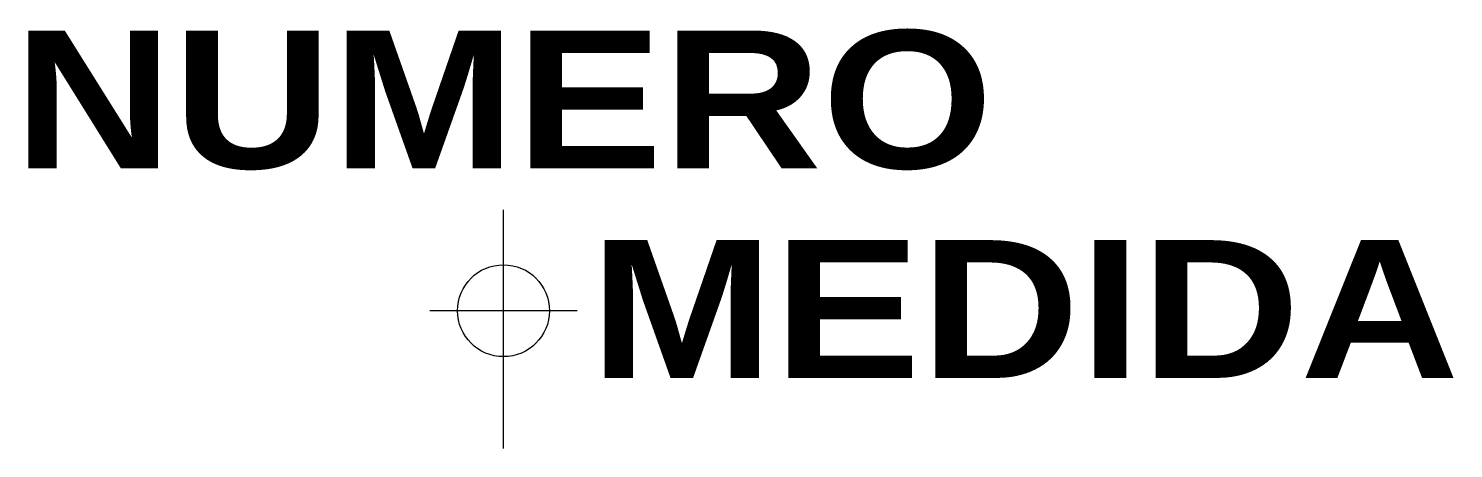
# Model space of a CAD drawing. Header units: millimetres. Extents: x -10.3 to 20.7, y -3 to 6.1.
import ezdxf
from ezdxf.enums import TextEntityAlignment as Align

# ---------------------------------------------------------------- set-up
doc = ezdxf.new("R2010")
doc.units = ezdxf.units.MM
doc.layers.add('NIVELES', color=1, linetype='Continuous')
doc.layers.add('RETICULA', color=7, linetype='Continuous')
doc.styles.add('curvas', font='ariblk.TTF', dxfattribs={"height": 0.0125})

msp = doc.modelspace()

# ---------------------------------------------------------------- linework, layer by layer
at = {"layer": 'NIVELES'}
for p, q in [((0, -3), (0, 2.2)), ((1.6, 0), (-1.6, 0))]:
    msp.add_line(p, q, dxfattribs=at)
msp.add_circle((0, 0), 1, dxfattribs=at)

# ---------------------------------------------------------------- texts
at = {"layer": 'RETICULA', "color": 7, "style": 'curvas', "flags": 4}
msp.add_attdef('NUMERO', text='NO ASIG', height=3, dxfattribs=at).set_placement((0, 2.2), align=Align.BOTTOM_CENTER)
msp.add_attdef('MEDIDA', text='NO ASIG', height=3, dxfattribs=at).set_placement((1.883, 0.037), align=Align.MIDDLE_LEFT)

doc.saveas('drawing.dxf')
